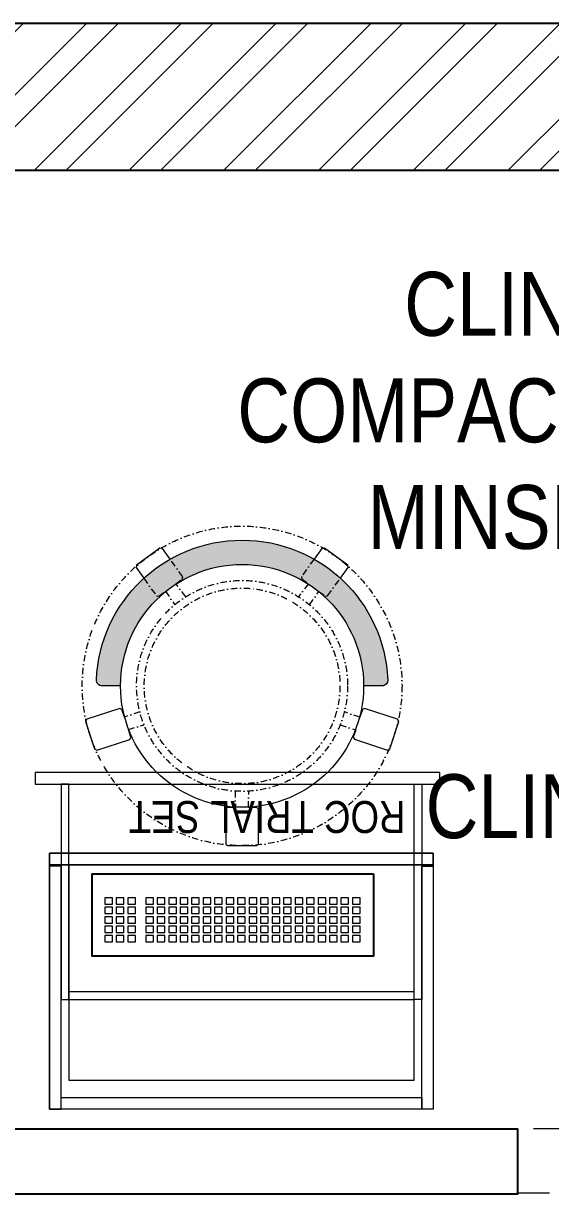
# Model space of a CAD drawing. Header units: millimetres. Extents: x 1837572 to 1844415, y 34323 to 47013.
# Drawn here: x 1841143 to 1841967, y 45181 to 47013 of the extents above; entities that cross this region are included whole.
import ezdxf

# ---------------------------------------------------------------- set-up
doc = ezdxf.new("R2010")
doc.units = ezdxf.units.MM
doc.header["$LTSCALE"] = 40
for name, pattern in [('a_p6_plan_L18$0$HIDDEN', [0.375, 0.25, -0.125]), ('DASHDOT2', [0.5, 0.25, -0.125, 0, -0.125]), ('HIDDEN', [9.524999999999995, 6.349999999999998, -3.174999999999998])]:
    doc.linetypes.add(name, pattern=pattern)
doc.layers.add('A-WALL', color=1, linetype='Continuous')
for name, color, linetype, lineweight in [('HATCH', 9, 'Continuous', 9), ('LENS-CURTAIN', 5, 'a_p6_plan_L18$0$HIDDEN', 9), ('LENS-DIM', 252, 'Continuous', 5), ('LENS-FURNITURE', 13, 'Continuous', 9), ('LENS-PARTITION', 21, 'Continuous', 25), ('LENS-TEXT', 31, 'Continuous', 5), ('LK-EQPMT', 3, 'Continuous', 18), ('LN-ELEVATION-1', 81, 'Continuous', 13), ('LN-ELEVATION-2', 103, 'Continuous', 20), ('LN-HATCH', 251, 'Continuous', 0)]:
    doc.layers.add(name, color=color, linetype=linetype, lineweight=lineweight)
doc.styles.add('LK TXT', font='Gill Sans MT Condensed Regular.ttf')
doc.styles.get("Standard").update_dxf_attribs({"font": 'Gill Sans MT Condensed Regular.ttf', "height": 100})

# ---------------------------------------------------------------- blocks, each defined once
blk = doc.blocks.new('A$Cc8bc48d2')
at = {"layer": 'LN-HATCH'}
h = blk.add_hatch(dxfattribs=at)
h.set_pattern_fill('ANSI32', color=256, scale=11, angle=180)
h.set_pattern_definition([(225, (-4564555.716857644, -36239.9444746708), (74.08711299882052, -74.08711299882054), []), (225, (-4564605.108287643, -36239.9444746708), (74.08711299882052, -74.08711299882054), [])])
h.paths.add_polyline_path([(289.8692375570536, 7876.259052967362), (-2269.130762442015, 7876.259052967362), (-2269.130762442015, 7646.259052967362), (289.8692375579849, 7646.259052967362)])
h.paths.add_polyline_path([(3923.869237557985, 7876.259052967362), (555.8692375570536, 7876.259052967362), (555.8692375579848, 7646.259052967362), (3673.869237557986, 7646.259052967362), (3673.869237557986, -3944.740947032624), (3723.869237557985, -3944.740947032624), (3723.869237557985, -4213.740947032638), (3923.869237557985, -4213.740947032638)])
h.paths.add_polyline_path([(-2689.130762442015, 7416.259052967362), (-2919.130762442015, 7416.259052967362), (-2919.130762442015, -4213.740947032638), (-2689.130762442947, -4213.740947032638)])
at = {"layer": 'A-WALL'}
for p, q in [((3923.869237557985, 7876.259052967362), (-2919.130762442015, 7876.259052967362)), ((3673.869237557986, 7646.259052967362), (555.8692375579848, 7646.259052967362))]:
    blk.add_line(p, q, dxfattribs=at)
blk = doc.blocks.new('TRIAL SET ROC')
at = {"layer": 'LENS-DIM', "ltscale": 0.5}
for points in [[(-400.3652351796627, -364.3162249757442), (-430.3652351796626, -364.3162249757442)], [(169.6347648203373, -364.3162249757442), (139.6347648203373, -364.3162249757442)]]:
    blk.add_lwpolyline(points, dxfattribs=at)
at = {"layer": 'LENS-FURNITURE'}
blk.add_lwpolyline([(-430.3652351796626, 18), (169.6347648203373, 18), (169.6347648203373, -382.3162249757443), (-430.3652351796626, -382.3162249757443)], close=True, dxfattribs=at)
at = {"layer": 'LENS-FURNITURE', "color": 146, "true_color": 0x105689}
for points in [[(-412.3652351796627, -153.6065521437457), (-400.3652351796627, -153.6065521437457), (-400.3652351796628, -490.6065521437458), (-412.3652351796627, -490.6065521437458)], [(139.6347648203373, -153.6065521437458), (-400.3652351796627, -153.6065521437457), (-400.3652351796627, -165.6065521437457), (139.6347648203373, -165.6065521437458)], [(151.6347648203373, -153.6065521437458), (139.6347648203373, -153.6065521437458), (139.6347648203372, -490.6065521437458), (151.6347648203373, -490.6065521437458)], [(192.1347648203373, -490.6065521437458), (-440.8652351796627, -490.6065521437458), (-440.8652351796627, -508.6065521437458), (192.1347648203373, -508.6065521437458)]]:
    blk.add_lwpolyline(points, close=True, dxfattribs=at)
at = {"layer": 'LN-ELEVATION-2'}
for points in [[(-430.3652351796626, 18), (-412.3652351796627, 18), (-412.3652351796627, -362.3162249757442), (-430.3652351796626, -362.3162249757442)], [(-412.3652351796627, 18), (151.6347648203373, 18), (151.6347648203373, 0), (-412.3652351796627, 0)], [(169.6347648203373, 18), (151.6347648203373, 18), (151.6347648203373, -362.3162249757442), (169.6347648203373, -362.3162249757442)], [(169.6347648203373, -364.3162249757442), (-430.3652351796626, -364.3162249757442), (-430.3652351796626, -382.3162249757443), (169.6347648203373, -382.3162249757443)], [(169.6347648203373, -382.3162249757443), (-430.3652351796626, -382.3162249757443), (-430.3652351796626, -364.3162249757442), (169.6347648203373, -364.3162249757442)]]:
    blk.add_lwpolyline(points, close=True, dxfattribs=at)
at = {"layer": 'LN-ELEVATION-2', "linetype": 'HIDDEN', "ltscale": 100}
blk.add_lwpolyline([(-400.3652351796627, -364.3162249757442), (139.6347648203373, -364.3162249757442), (139.6347648203373, -27.35909500904381), (-400.3652351796627, -27.35909500904381)], close=True, dxfattribs=at)
at = {"insert": (-386.8645105547048, -414.1468168679739), "char_height": 50, "attachment_point": 1}
blk.add_mtext_dynamic_manual_height_columns('ROC TRIAL SET', width=625.228464345434, gutter_width=500, heights=[0], dxfattribs=at)
blk = doc.blocks.new('*U33')
at = {"layer": 'LK-EQPMT', "ltscale": 12}
blk.add_lwpolyline([(5.986879315214991, 4.914598100478997), (-5.986879315214991, 4.914598100478997), (-5.986879315214991, -4.914598100478997), (5.986879315214991, -4.914598100478997)], close=True, dxfattribs=at)
blk = doc.blocks.new('*U34')
at = {"color": 0, "linetype": 'ByBlock', "lineweight": -2, "transparency": 16777216}
for p in [(0, 0), (17.96063794564497, 0), (35.92127589128995, 0), (53.88191383693492, 0), (71.8425517825799, 0), (89.80318972822487, 0), (107.7638276738698, 0), (125.7244656195148, 0), (143.6851035651598, 0), (161.6457415108048, 0), (179.6063794564497, 0), (197.5670174020947, 0), (215.5276553477397, 0), (233.4882932933847, 0), (251.4489312390296, 0), (269.4095691846746, 0), (287.3702071303196, 0), (305.3308450759646, 0), (323.2914830216096, 0), (-9e-16, -14.74379430143699), (17.96063794564497, -14.74379430143699), (35.92127589128995, -14.74379430143699), (53.88191383693492, -14.74379430143699), (71.8425517825799, -14.74379430143699), (89.80318972822487, -14.74379430143699), (107.7638276738698, -14.74379430143699), (125.7244656195148, -14.74379430143699), (143.6851035651598, -14.74379430143699), (161.6457415108048, -14.74379430143699), (179.6063794564497, -14.74379430143699), (197.5670174020947, -14.74379430143699), (215.5276553477397, -14.74379430143699), (233.4882932933847, -14.74379430143699), (251.4489312390296, -14.74379430143699), (269.4095691846746, -14.74379430143699), (287.3702071303196, -14.74379430143699), (305.3308450759646, -14.74379430143699), (323.2914830216096, -14.74379430143699), (-1.8e-15, -29.48758860287398), (17.96063794564497, -29.48758860287398), (35.92127589128995, -29.48758860287398), (53.88191383693492, -29.48758860287398), (71.8425517825799, -29.48758860287398), (89.80318972822487, -29.48758860287398), (107.7638276738698, -29.48758860287398), (125.7244656195148, -29.48758860287398), (143.6851035651598, -29.48758860287398), (161.6457415108048, -29.48758860287398), (179.6063794564497, -29.48758860287398), (197.5670174020947, -29.48758860287398), (215.5276553477397, -29.48758860287398), (233.4882932933847, -29.48758860287398), (251.4489312390296, -29.48758860287398), (269.4095691846746, -29.48758860287398), (287.3702071303196, -29.48758860287398), (305.3308450759646, -29.48758860287398), (323.2914830216096, -29.48758860287398), (-2.7e-15, -44.23138290431096), (-3.6e-15, -58.97517720574795), (17.96063794564497, -44.23138290431096), (17.96063794564497, -58.97517720574795), (35.92127589128995, -44.23138290431096), (35.92127589128994, -58.97517720574795), (53.88191383693492, -44.23138290431096), (53.88191383693492, -58.97517720574795), (71.8425517825799, -44.23138290431096), (71.8425517825799, -58.97517720574795), (89.80318972822487, -44.23138290431096), (89.80318972822487, -58.97517720574795), (107.7638276738698, -44.23138290431096), (107.7638276738698, -58.97517720574795), (125.7244656195148, -44.23138290431096), (125.7244656195148, -58.97517720574795), (143.6851035651598, -44.23138290431096), (143.6851035651598, -58.97517720574795), (161.6457415108048, -44.23138290431096), (161.6457415108048, -58.97517720574795), (179.6063794564497, -44.23138290431096), (179.6063794564497, -58.97517720574795), (197.5670174020947, -44.23138290431096), (197.5670174020947, -58.97517720574795), (215.5276553477397, -44.23138290431096), (215.5276553477397, -58.97517720574795), (233.4882932933847, -44.23138290431096), (233.4882932933847, -58.97517720574795), (251.4489312390296, -44.23138290431096), (251.4489312390296, -58.97517720574795), (269.4095691846746, -44.23138290431096), (269.4095691846746, -58.97517720574795), (287.3702071303196, -44.23138290431096), (287.3702071303196, -58.97517720574795), (305.3308450759646, -44.23138290431096), (305.3308450759646, -58.97517720574795), (323.2914830216096, -44.23138290431096), (323.2914830216096, -58.97517720574795)]:
    blk.add_blockref('*U33', p, dxfattribs=at)
blk = doc.blocks.new('*U31')
at = {"layer": 'LK-EQPMT', "ltscale": 12}
blk.add_lwpolyline([(5.986879315214991, 4.914598100478997), (-5.986879315214991, 4.914598100478997), (-5.986879315214991, -4.914598100478997), (5.986879315214991, -4.914598100478997)], close=True, dxfattribs=at)
blk = doc.blocks.new('*U32')
at = {"color": 0, "linetype": 'ByBlock', "lineweight": -2, "transparency": 16777216}
for p in [(0, 0), (17.96063794564497, 0), (35.92127589128995, 0), (-9e-16, -14.74379430143699), (17.96063794564497, -14.74379430143699), (35.92127589128995, -14.74379430143699), (-1.8e-15, -29.48758860287398), (17.96063794564497, -29.48758860287398), (35.92127589128995, -29.48758860287398), (-2.7e-15, -44.23138290431096), (-3.6e-15, -58.97517720574795), (17.96063794564497, -44.23138290431096), (17.96063794564497, -58.97517720574795), (35.92127589128995, -44.23138290431096), (35.92127589128994, -58.97517720574795)]:
    blk.add_blockref('*U31', p, dxfattribs=at)
blk = doc.blocks.new('KEYBOARD')
at = {"ltscale": 12}
blk.add_lwpolyline([(8.040144996717572, 2.91038e-11), (8.040144996717572, 129.0940371821052), (448.0401449967176, 129.0940371821052), (448.0401449967176, 2.91038e-11)], close=True, dxfattribs=at)
for name, p in [('*U34', (35.16895717114949, 101.6202952143818)), ('*U32', (386.6121428576974, 101.6202952143818))]:
    blk.add_blockref(name, p)
blk = doc.blocks.new('DOCTOR STOOL')
at = {"layer": 'HATCH'}
h = blk.add_hatch(dxfattribs=at)
h.set_pattern_fill('ANSI36', color=250)
h.set_pattern_definition([(45, (-689.3997257252789, -1.6298145e-09), (1.683798022700465, 6.173926083235043), [7.9375, -1.587499999999999, 0, -1.587499999999999])])
edge = h.paths.add_edge_path()
edge.add_line((227.9999999995508, 37.80991745903158), (227.9999999995508, 9.119999995687976))
edge.add_arc((218.8799999996107, 9.119999995749478), 9.119999999940092, 267.6119845363388, 359.9999999996136, ccw=False)
edge.add_arc((227.9999999996448, 227.809917461127), 228.000000002257, 92.3880154632688, 267.61198453673126, ccw=False)
edge.add_arc((218.8799999994991, 446.4998349263882), 9.120000000051716, -3.4498270906624384e-10, 92.3880154629299, ccw=False)
edge.add_line((227.9999999995508, 446.4998349263331), (227.9999999995508, 417.8099174629896))
edge.add_arc((227.9999999995508, 227.8099174610106), 190.000000001979, 90, 270)
at = {"layer": 'LN-ELEVATION-1', "color": 1, "ltscale": 100}
for p, q in [((280.216825267778, 470.8199351556545), (263.2765658827273, 419.2080985742269)), ((283.7804025793014, 472.6222848009841), (280.216825267778, 470.8199351556545)), ((326.7280946081726, 458.5258082725714), (283.7804025793014, 472.6222848009841)), ((328.5107563209863, 455.0011576309128), (326.7280946081726, 458.5258082725714)), ((311.5704969359354, 403.3893210494851), (328.5107563209863, 455.0011576309128)), ((263.2765658827273, 419.2080985742269), (264.9623320118756, 415.8750283533983)), ((264.9623320118756, 415.8750283533983), (277.1938885417335, 411.860334166498)), ((296.5654050509577, 405.5021315508961), (308.1985000452432, 401.6838669878201)), ((308.1985000452432, 401.6838669878201), (311.5704969359354, 403.3893210494851)), ((39.08480768888887, 393.0010463140122), (12.40669512363752, 356.5114147582037)), ((39.08480768888882, 393.0010463140122), (12.40669512363746, 356.5114147582038)), ((42.98782241378307, 393.6072814048264), (39.08480768888887, 393.0010463140122)), ((42.98782241378307, 393.6072814048264), (39.08480768888882, 393.0010463140122)), ((59.57058497173765, 381.4833769612495), (42.98782241378307, 393.6072814048264)), ((12.40669512363752, 356.5114147582037), (13.0196255484409, 352.5652946645453)), ((12.40669512363746, 356.5114147582038), (13.0196255484409, 352.5652946645454)), ((13.0196255484409, 352.5652946645454), (29.7154459787677, 340.3587319282719)), ((420.8553691428768, 253.2346719447014), (418.2142363802958, 250.5935391821201)), ((418.2142363802958, 250.5935391821201), (418.2142363802958, 237.7199715119894)), ((475.1762128710516, 253.2346719447014), (420.8553691428768, 253.2346719447014)), ((478, 250.4108848157539), (475.1762128710516, 253.2346719447014)), ((478, 205.2089501102255), (478, 250.4108848157539)), ((418.2142363802958, 217.3316809419539), (418.2142363802958, 205.0879869152431)), ((418.2142363802958, 205.0879869152431), (420.8862147285707, 202.4160085669703)), ((420.8862147285707, 202.4160085669703), (475.2070584567457, 202.4160085669703)), ((475.2070584567457, 202.4160085669703), (478, 205.2089501102255)), ((29.80030336598447, 115.1117353337796), (13.14542959810012, 103.0870834562575)), ((13.14542959810012, 103.0870834562575), (12.51589555233795, 99.18775892330295)), ((12.51589555233795, 99.18775892330295), (38.97560726018833, 62.53944985644)), ((42.91799640697923, 61.90296316019987), (59.68641968664888, 74.00959664677595)), ((38.97560726018833, 62.53944985644), (42.91799640697923, 61.90296316019987)), ((265.1695928365815, 39.88396831355146), (263.4540770094588, 36.51707923991359)), ((276.814037965594, 43.66747740659263), (265.1695928365815, 39.88396831355146)), ((308.4479453730848, 53.94595568517189), (296.2044548037813, 49.96780495439072)), ((311.7759667420094, 52.25024394459229), (308.4479453730848, 53.94595568517189)), ((328.5620286722446, 0.5880509189853456), (311.7759667420094, 52.25024394459229)), ((263.4540770094588, 36.51707923991359), (280.2401389396941, -15.14511378569341)), ((326.7490456010059, -2.970128374224428), (328.5620286722446, 0.5880509189853456)), ((280.2401389396941, -15.14511378569341), (283.7594505281909, -16.93829277038793)), ((283.7594505281909, -16.93829277038793), (326.7490456010059, -2.970128374224428))]:
    blk.add_line(p, q, dxfattribs=at)
at = {"layer": 'LN-ELEVATION-1', "linetype": 'DASHDOT2'}
for p, q in [((277.1938885417335, 411.860334166498), (268.7900486169635, 387.6885337123986)), ((289.0238237874953, 381.1105793348574), (296.5654050509577, 405.5021315508961)), ((86.83876787340999, 361.5472027143797), (59.57058497173759, 381.4833769612495)), ((80.19253728373064, 347.929406650394), (87.41874672779522, 357.8132288103797)), ((101.0598051864781, 333.2195324926688), (80.19253728373064, 347.929406650394)), ((87.41874672779522, 357.8132288103797), (86.83876787340999, 361.5472027143797)), ((29.71544597876769, 340.3587319282719), (56.87057100806764, 320.505215974099)), ((60.56143954330456, 321.078499494494), (68.15939944607226, 331.4707923056775)), ((68.15939944607226, 331.4707923056775), (88.55121842376921, 316.0087684583668)), ((56.87057100806764, 320.505215974099), (60.56143954330456, 321.078499494494)), ((418.2142363802958, 237.7199715119894), (392.674698740354, 238.1657657997326)), ((392.6382343793381, 216.8896711079804), (418.2142363802958, 217.3316809419539)), ((57.18706371601854, 134.8847017249933), (29.80030336598445, 115.1117353337796)), ((60.91750725147699, 134.282433000881), (57.18706371601854, 134.8847017249933)), ((68.08455919950495, 124.3556304041746), (60.91750725147699, 134.282433000881)), ((88.52282127921524, 139.6559804205055), (68.08455919950495, 124.3556304041746)), ((80.019187533744, 107.8254447158111), (101.0258646791657, 122.4411888974116)), ((59.68641968664886, 74.00959664677595), (86.95963052489695, 93.7005814289354)), ((87.55494659853252, 97.38796035055849), (80.019187533744, 107.8254447158111)), ((86.95963052489695, 93.7005814289354), (87.55494659853252, 97.38796035055849)), ((296.2044548037813, 49.96780495439072), (288.7362802880323, 74.39510638930753)), ((268.4902438431725, 67.85511086587476), (276.814037965594, 43.66747740659263))]:
    blk.add_line(p, q, dxfattribs=at)
at = {"layer": 'LN-ELEVATION-1', "color": 1, "ltscale": 100}
blk.add_lwpolyline([(228, 37.80991746066138), (228, 9.11999999731779, -0.4264743413925903), (218.5, 0.0079201031476259, -0.959166304662544), (218.5, 455.611914822366, -0.4264743413925903), (228, 446.4998349279631), (228, 417.8099174646193)], format="xyb", dxfattribs=at)
at = {"layer": 'LN-ELEVATION-1', "linetype": 'DASHDOT2'}
for radius in [250, 165, 153]:
    blk.add_circle((228, 227.8099174629897), radius, dxfattribs=at)
at = {"layer": 'LN-ELEVATION-1', "color": 1, "ltscale": 100}
blk.add_circle((228, 227.8099174629897), 190, dxfattribs=at)

msp = doc.modelspace()

# ---------------------------------------------------------------- linework, layer by layer
at = {"layer": 'LENS-CURTAIN', "ltscale": 5}
msp.add_lwpolyline([(1842665.399562282, 45282.58438128457), (1841915.399562283, 45282.58438128457), (1841915.399562283, 45182.58438128457), (1842665.399562282, 45182.58438128457)], close=True, dxfattribs=at)
at = {"layer": 'LENS-PARTITION'}
msp.add_lwpolyline([(1839872.399562282, 45282.58438128457), (1841915.399562283, 45282.58438128457), (1841915.399562283, 45180.31929631457), (1839872.399562282, 45180.31929631457)], close=True, dxfattribs=at)

# ---------------------------------------------------------------- block references
at = {"rotation": 180}
for name, p in [('TRIAL SET ROC', (1841353.505192903, 45331.61436809264)), ('KEYBOARD', (1841698.724757074, 45681.88743771278))]:
    msp.add_blockref(name, p, dxfattribs=at)
at = {"layer": 'LENS-DIM'}
msp.add_blockref('A$Cc8bc48d2', (1840491.530324724, 39136.32532831721), dxfattribs=at)
at = {"layer": 'LENS-FURNITURE', "rotation": 270}
msp.add_blockref('DOCTOR STOOL', (1841257.204918734, 46203.9279737141), dxfattribs=at)

# ---------------------------------------------------------------- texts
at = {"layer": 'LENS-TEXT', "color": 0, "linetype": 'Continuous', "ltscale": 3, "char_height": 100, "attachment_point": 5, "style": 'LK TXT'}
for s, width, insert in [('CLINIC COMPACT ROC- MINSIGN', 906.6805549792236, (1841926.057674168, 46406.31825839747)), ('CLINIC-2', 1062.369003795761, (1842010.407646681, 45786.93888878377))]:
    msp.add_mtext_dynamic_manual_height_columns(s, width=width, gutter_width=0.9999999999999992, heights=[0], dxfattribs=dict(at, insert=insert))

doc.saveas('drawing.dxf')
